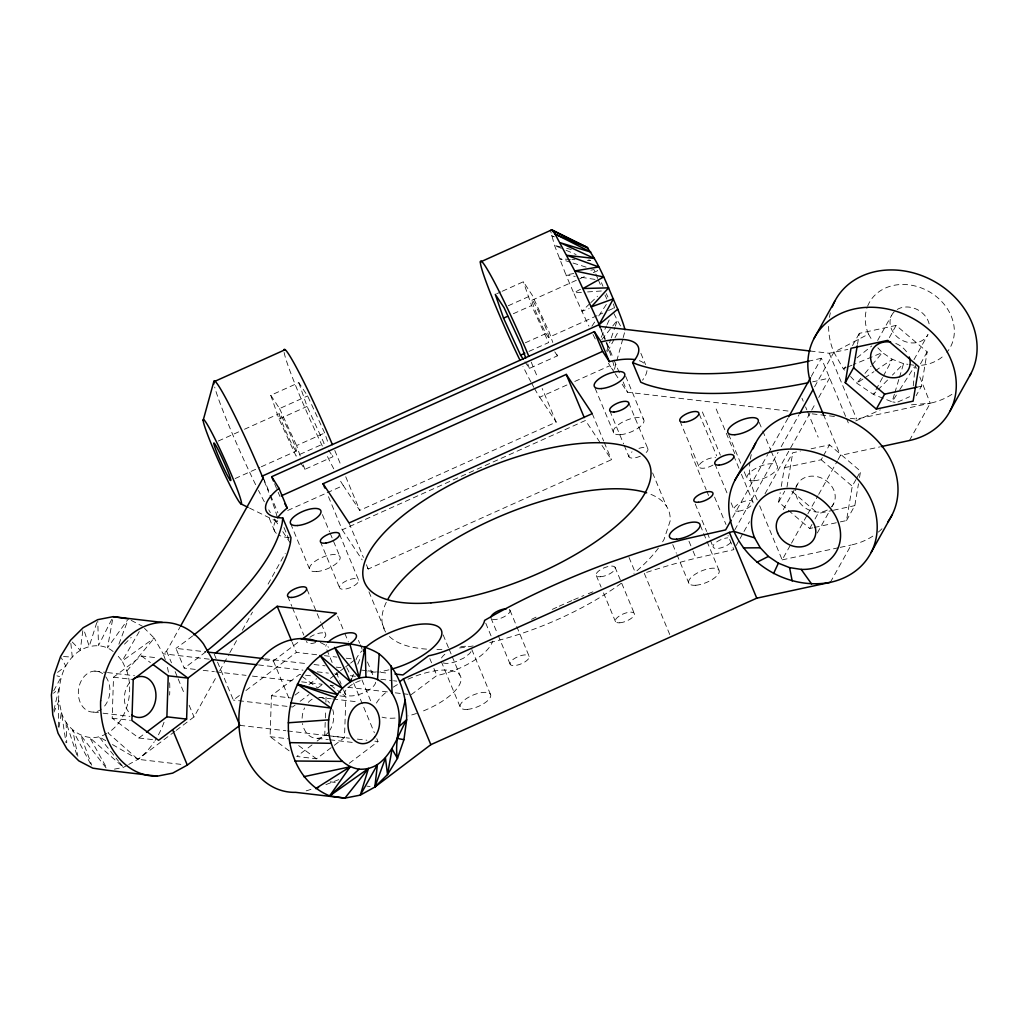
<?xml version="1.0" encoding="UTF-8"?>
<svg xmlns="http://www.w3.org/2000/svg" width="1028" height="1028" viewBox="0 0 1028 1028"><rect width="100%" height="100%" fill="white"/><g stroke="black" fill="none" stroke-linecap="round" stroke-linejoin="round"><path stroke-width="0.75" stroke-dasharray="5 3.75" d="M58.223 727.079C59.65 703.512 54.548 676.103 72.281 657.059C82.266 645.61 101.001 641.228 113.247 651.611M152.517 739.595L138.87 738.001L112.18 718.212L113.517 677.208L141.53 656.005L158.222 657.946M289.125 750.825L270.081 736.678L271.431 695.686L299.444 674.484L304.005 675.023M317.112 741.059L324.745 735.277L325.298 719.51M325.349 717.929L325.619 710.052M325.889 702.175L326.159 694.285M334.293 745.313L344.483 737.603L345.896 696.611L342.067 693.784M913.262 385.898L915.061 366.996M82.805 630.729L80.287 650.313L71.613 641.356M59.02 727.246L61.397 712.186L58.93 700.8L53.996 712.07M812.775 527.827L809.704 528.482L778.659 502.049L780.226 492.682M781.267 486.437L784.403 467.689L792.729 452.77L800.388 451.112M786.973 487.131L792.729 452.77M857.493 344.29L859.331 333.368L896.12 325.426L927.179 351.859L921.435 386.22L916.128 395.716M840.364 521.877L846.507 520.553L852.251 486.193L856.028 479.408M846.507 520.553L854.821 505.622L858.483 483.764M859.524 477.519L860.577 471.261L829.519 444.841L811.118 448.799M112.553 619.768L107.49 647.846L127.446 620.141M53.841 710.284L58.866 688.799L53.533 693.257M622.762 339.099L614.436 369.309A77.1 5.217 65.8 0 0 612.431 360.365M623.174 337.595L624.844 331.543M894.386 394.199L892.086 401.832L873.453 394.444L856.812 383.187L850.58 376.544M894.848 392.67L898.986 378.946M899.449 377.417L903.573 363.681L907.942 364.336M96.773 622.634L89.23 646.394L83.653 629.149M606.7 351.126L610.748 339.368M611.262 337.891L614.808 327.611M615.309 326.146L617.34 320.261L612.971 311.767M118.901 644.183L127.793 620.372M352.18 677.298L353.426 674.368M357.77 664.152L360.867 656.853M601.226 337.325L606.443 325.966M607.098 324.54L609.707 318.86M111.731 619.409L98.508 645.545L97.763 621.195M607.625 351.486L614.281 339.073M615.014 337.685L618.702 330.785M882.538 377.584L873.453 394.444L876.794 391.025M883.296 376.171L892.381 359.312L903.573 363.681L892.42 375.079M53.662 690.867L61.192 676.977L56.925 675.846M165.29 659.642A77.1 58.956 -83.3 0 0 163.105 653.769L166.6 651.122L179.861 627.35M176.173 730.42L193.996 716.927L216.612 676.385M219.722 670.796L229.09 654.014M229.861 652.626L237.661 638.645M242.338 630.254L252.477 612.084M268.077 584.122L285.219 553.372M732.668 517.328L767.698 454.53M768.469 453.13L787.936 418.255M811.285 376.389L821.398 358.245L845.8 416.854M734.737 529.998L778.093 452.269M781.203 446.705L799.077 414.657M814.6 386.824L833.875 352.27L868.493 334.1A46.26 38.499 29.2 0 1 867.118 307.513M736.215 545.444L739.325 539.867M740.109 538.466L743.218 532.889M744.002 531.489L749.451 521.723M765.012 493.813L810.938 411.47M811.722 410.082L815.615 403.104M818.725 397.515L829.622 377.983A326.441 124.401 -22.6 0 1 812.634 381.825M852.52 345.575L859.331 333.368M778.659 502.049L784.711 491.204M783.285 509.592L794.94 488.698M795.723 487.311L797.278 484.522M877.642 340.435L891.623 315.365M784.403 467.689L821.192 459.76L822.708 457.049M823.467 455.687L829.519 444.841M889.31 337.647L896.12 325.426M759.653 505.763L782.167 559.874L790.725 544.544M791.496 543.157L807.031 515.298M807.815 513.897L817.915 495.792M818.699 494.404L837.345 460.968M838.116 459.567L840.454 455.391L879.647 446.949M809.704 528.482L811.979 524.409M814.998 518.986L818.031 513.55L831.832 510.582M817.311 532.979L828.966 512.085M832.076 506.508L833.631 503.733M913.995 359.646L927.976 334.563A20.56 17.116 29.2 0 1 896.21 335.976A20.56 17.116 29.2 0 1 900.926 307.822A20.56 17.116 29.2 0 1 929.466 325.67M856.787 478.046L860.577 471.261M927.179 351.859L919.61 365.428A46.26 38.499 29.2 0 0 944.886 354.544M830.354 582.323L851.171 545.007A77.1 64.173 29.2 0 0 874.841 534.766M909.446 440.524L930.263 403.207A77.1 64.173 29.2 0 0 953.933 392.966M139.268 631.552L122.165 661.017L126.868 670.988A46.26 35.376 -83.3 0 1 107.979 732.861L137.97 759.319L182.547 764.549M896.377 395.086L892.086 401.832L895.067 402.282M899.796 389.689L914.355 366.765M591.91 326.236L595.315 321.083M598.733 315.917L608.113 301.744M601.843 339.587L617.34 320.261L620.925 326.647M126.868 670.988L154.226 638.092L144.524 628.352M860.899 378.291L856.812 383.187L863.391 378.767M864.985 373.395L871.114 366.058M872.142 364.824L882.358 352.591L875.239 345.074M877.912 389.895L887.961 379.64M124.491 644.145L131.198 637.411M589.725 303.735L581.912 311.227L588.928 326.107M590.83 302.656L597.525 296.231M845.787 366.816L843.307 368.795L845.389 371.005M856.915 357.885L871.744 345.973M57.581 672.415L65.779 666.144L61.333 657.791M411.149 694.684L436.849 675.512A45.309 17.258 -22.6 0 0 492.592 641.138M138.87 738.001L145.231 733.182M174.901 731.383L137.97 759.319L128.731 764.446M264.055 659.847L273.397 660.94L299.868 640.907M214.184 654.001L233.356 700.068L240.925 694.35M245.962 690.533L296.385 652.369L316.65 654.746M294.985 695.121L301.345 690.302M308.991 684.519L316.624 678.737M295.1 705.092L292.569 707.007L233.356 700.068M300.137 701.276L308.965 694.607M317.781 687.925L322.831 684.108M330.386 678.39L334.177 675.524M335.436 674.574L339.214 671.708M340.474 670.757L344.251 667.892M345.524 666.941L349.302 664.075M350.561 663.124L354.339 660.259M312.024 744.914L296.745 756.48L316.47 758.792L333.021 746.264M349.25 763.303L378.008 741.535L376.788 738.618M864.715 377.88L873.928 371.686M875.252 370.8L892.381 359.312L882.358 352.591L853.433 364.593M127.408 765.179L123.45 767.363L114.211 769.175M580.499 289.266L573.663 292.877L581.912 311.227L589.185 308.593M298.827 382.673L307.089 406.433L324.141 443.466L296.077 456.085L279.025 419.051L270.775 395.292L298.827 382.673L307.616 395.947L324.668 432.981L328.279 443.376M496.678 293.751L500.893 291.862M502.294 291.232L523.342 281.762L532.119 295.036L549.17 332.07L552.781 342.465M270.775 395.292L279.552 408.566L307.616 395.947M508.269 305.753L532.119 295.036M218.27 441.038L238.637 431.889M244.458 429.267L279.385 413.564M531.861 300.279L587.489 275.273M593.31 272.664L597.666 270.698A20.56 1.388 65.8 0 0 597.589 272.266M279.025 419.051L307.089 406.433M513.357 313.72L531.592 305.522L523.342 281.762M300.215 455.982L296.604 445.587L324.668 432.981M525.321 342.787L549.17 332.07M548.579 337.467A20.56 1.388 65.8 0 0 538.325 311.073A20.56 1.388 65.8 0 0 534.252 307.847A20.56 1.388 65.8 0 0 548.579 337.467L602.742 313.116M608.563 310.495L614.384 307.873M235.129 478.547L259.866 467.419M261.318 466.763L296.244 451.074M528.996 351.383L548.644 342.555L531.592 305.522M300.472 462.716L304.853 469.346L332.918 456.74L331.376 452.281M524.974 361.805L529.369 368.435L557.433 355.829L555.878 351.37M287.724 510.479L325.735 493.401M327.187 492.733L343.275 485.512L359.736 510.389L556.187 422.097L542.18 388.468M534.521 388.533A77.1 5.217 65.8 0 0 539.713 397.219L567.482 384.729M574.793 381.452L609.874 365.685A77.1 5.217 65.8 0 0 613.202 369.874M328.459 496.678L342.234 529.793L585.459 420.465L611.429 459.709L368.217 569.037L366.482 566.415M855.72 420.94L880.366 409.851M897.907 401.974L909.6 396.718M106.706 733.427C88.922 744.837 66.422 730.959 61.397 712.186L66.01 742.82M846.198 367.6L843.307 368.795L833.875 352.27A77.1 64.173 29.2 0 1 828.658 325.156M847.65 366.996L851.994 365.197M325.94 784.608L339.176 779.481M646.625 572.39A274.425 104.573 -22.6 0 1 696.02 558.178L733.876 549.633L728.004 535.524M810.167 351.023L829.275 353.259L847.83 349.404M916.835 387.209L921.435 386.22M850.297 418.319L856.658 419.064L930.263 403.207L919.263 375.593M833.361 510.248L854.821 505.622M814.304 527.492L838.835 522.198M782.167 559.874L838.63 547.706M840.197 547.371L851.171 545.007M573.778 273.487L566.004 274.99L554.516 245.422L550.52 230.452M590.882 270.184L593.991 269.58L595.212 272.536M911.463 404.814L930.263 403.207M581.411 292.35L573.663 292.877L566.004 274.99L575.23 276.403M587.605 291.926L603.115 290.873M63.518 656.571L72.281 657.059L70.688 641.768M570.334 259.442L559.476 258.812L571.478 262.551M571.889 259.531L574.986 259.711M587.399 260.431L590.496 260.598L587.618 259.39M113.517 677.208L131.713 679.328M112.18 718.212L130.389 720.32M622.171 384.254L627.44 392.221L788.219 411.046M812.094 413.847L835.97 416.648M324.437 655.658L336.901 657.11M346.256 658.216L352.488 658.935M195.281 669.408L184.166 668.097L175.942 648.36L206.101 651.893M264.838 658.768L307.693 663.792M314.041 664.538L325.156 665.836M336.272 667.133L341.026 667.699M361.663 670.115L366.431 670.667M368.011 670.86L379.126 672.158M380.707 672.351L388.648 673.276M209.262 659.179L163.105 653.769L154.226 638.092L122.165 661.017L116.498 654.245M258.503 664.936L302.977 670.153M317.267 671.824L328.382 673.122M334.73 673.867L337.916 674.24M355.392 676.295L350.612 675.73A77.1 58.956 -83.3 0 0 345.832 666.17M380.848 679.277L391.989 680.575M393.583 680.767L396.757 681.14M305.522 675.203L313.103 676.09M203.21 670.333L214.325 671.631M215.906 671.824L246.065 675.357M252.413 676.103L295.28 681.114M301.628 681.86L322.265 684.275M330.194 685.213L333.368 685.573M347.657 687.257L387.338 691.895M395.279 692.833L401.627 693.579M403.22 693.759L407.975 694.324M339.818 695.892L345.896 696.611M94.807 671.091L105.923 672.389M107.503 672.582L134.488 675.73M318.59 697.318L331.247 698.796M332.828 698.989L356.575 701.751M271.431 695.686L291.155 698.012M239.845 725.357L285.9 730.754M287.48 730.934L327.187 735.585M328.78 735.765L349.417 738.194M357.358 739.119L366.893 740.237M374.834 741.162L378.008 741.535M324.745 735.277L344.483 737.603M93.458 712.083L101.386 713.021M102.98 713.201L129.965 716.362M317.241 738.322L328.317 739.607M329.898 739.8L353.645 742.563M270.081 736.678L288.29 738.824M330.258 781.845L336.631 782.591M366.867 786.137L370.054 786.51M909.394 364.554L913.751 365.197M581.385 277.329L596.754 279.667M560.607 246.913L554.516 245.422L564.59 249.675M566.711 248.391L571.285 249.508M572.981 263.027L586.487 267.241M554.413 236.851L551.458 235.746L554.272 237.121M566.03 250.279L576.104 254.533M249.47 508.05L276.442 521.247M131.16 620.347L142.365 626.193M105.755 740.674L99.035 736.793L118.567 761.247M112.463 744.555L137.97 759.319A77.1 58.956 -83.3 0 0 154.277 741.779M330.618 685.29L340.795 692.833M301.988 676.373L317.254 687.693M298.698 745.596L316.47 758.792M141.53 656.005L150.422 662.61M821.192 459.76L852.251 486.193M791.753 491.191L818.031 513.55M119.544 762.48L123.45 767.363L89.757 737.629L107.285 769.021M106.09 767.877L80.775 735.341L91.723 765.179M614.269 372.316L608.383 363.205M615.142 373.639L618.65 378.946M554.786 351.846L557.433 355.829M539.713 397.219L556.187 422.097M328.523 450.097L332.918 456.74M342.234 529.793L362.152 559.874M274.874 519.705L279.256 526.336M282.777 531.643L290.68 543.581M868.493 334.1L872.785 341.527M90.58 763.92L72.705 730.06L77.884 756.222M593.027 334.486L596.548 341.592M604.991 294.946L606.867 299.019M279.552 408.566L296.604 445.587M598.296 279.912L601.303 286.761M829.275 353.259L856.658 419.064M846.404 418.293L848.794 424.05M823.402 414.451L840.454 455.391M802.007 398.299L803.202 401.177M805.605 406.934L806.8 409.812M807.404 411.251L818.185 437.17M759.178 422.341L762.172 429.537M762.776 430.989L770.563 449.699M771.167 451.138L777.155 465.53M757.212 499.916L754.783 494.07A77.1 64.173 29.2 0 1 749.9 462.24M728.646 434.356L741.227 464.592M744.233 471.788L747.227 478.984M716.182 408.99L734.763 453.618M733.632 455.571L739.029 468.524M741.432 474.281L752.817 501.638M702.394 411.971L720.371 455.16M699.297 414.13L716.67 455.879M714.935 463.988L727.516 494.211M731.114 502.846L734.108 510.042M714.576 497.089L725.986 524.511M679.945 421.043L699.13 467.11M691.214 453.772L706.197 489.765M706.789 491.204L708.588 495.522M640.868 353.324L645.571 364.606M695.262 504.054L706.686 531.476M707.277 532.928L709.68 538.698M710.284 540.137L713.291 547.359M595.829 274.001L597.679 278.434M700.299 525.385L718.88 570.013M625.654 376.222L643.631 419.411M600.044 326.416L613.446 358.592M614.05 360.044L620.745 376.132M623.186 381.979L627.44 392.221M688.978 541.255L692.499 549.723M693.09 551.124L696.02 558.178M628.648 402.578L647.82 448.632M652.6 472.931L666.388 506.033M672.762 544.596L676.36 553.231M676.964 554.67L688.94 583.467M609.81 410.789L623.598 443.89M624.189 445.33L628.982 456.843M595.109 388.25L613.69 432.865M592.256 413.641L603.642 440.999M604.246 442.438L611.429 459.709M644.286 573.341L669.845 634.751M629.007 557.433L634.867 571.542M531.232 362.139L537.927 378.227M615.04 567.225L634.212 613.279M596.33 575.629L601.123 587.142M603.526 592.899L615.502 621.696M509.991 610.311L529.163 656.365A10.28 3.919 -22.6 0 1 516.005 665.386A10.28 3.919 -22.6 0 1 513.756 658.961A10.28 3.919 -22.6 0 1 529.163 656.365M490.947 618.046L497.539 633.878M498.143 635.317L510.119 664.114M485.769 623.212L491.05 635.895M471.801 649.529L490.382 694.157M443.158 634.906L448.555 647.871M449.159 649.31L451.549 655.067M452.153 656.506L459.94 675.216M441.269 661.544L460.441 707.611M429.807 658.588L431.567 662.816M433.906 668.457L436.849 675.512M334.781 450.431L341.476 466.519M345.742 476.761L359.736 510.389M349.045 522.969L363.424 557.51M366.418 564.706L368.217 569.037M368.975 591.871L385.744 632.181A154.187 58.763 -22.6 0 1 386.515 601.804M339.484 534.149L358.669 580.203A10.28 3.919 -22.6 0 1 345.061 589.108A10.28 3.919 -22.6 0 1 343.558 582.413A10.28 3.919 -22.6 0 1 358.669 580.203M322.419 514.604L329.602 531.874M330.206 533.314L339.793 556.341M320.351 541.55L339.523 587.618M358.464 640.367L359.659 643.245M360.263 644.684L362.653 650.441M367.459 661.955L373.447 676.347M337.621 616.119L344.213 631.95M344.817 633.389L348.415 642.037M361.972 679.945L370.954 701.546M274.617 483.764L277.56 490.819M278.138 492.232L279.899 496.46M290.68 523.74L309.865 569.808M353.658 683.042L374.359 732.758M263.284 477.776L269.991 493.864M270.595 495.329L277.894 512.882M283.985 527.505L288.855 539.199M307.089 589.455L320.877 622.57M321.468 624.009L325.67 634.083M332.121 662.456L326.133 648.051A16.448 6.271 -22.6 0 1 326.377 644.505M336.323 672.53L341.116 684.044M343.506 689.801L345.305 694.118M269.349 518.42L274.63 531.116M287.66 596.227L291.862 606.302M292.453 607.741L303.838 635.098M292.196 642.294L296.385 652.369M273.397 660.94L288.984 698.372M166.6 651.122L171.47 662.816M175.133 671.592L177.561 677.439M178.165 678.904L184.873 694.992M189.126 705.221L193.996 716.927M915.203 365.415L916.359 368.332M527.814 363.989L529.369 368.435M303.311 464.9L304.853 469.346M76.843 754.899L66.1 722.17L66.743 742.64M821.398 358.245A326.441 124.401 -22.6 0 1 809.023 361.085M320.222 642.513A77.1 58.956 -83.3 0 1 328.574 647.216M310.957 789.337A77.1 58.956 -83.3 0 1 303.299 791.483M167.448 667.39A77.1 58.956 -83.3 0 1 168.399 672.158M169.633 682.746A77.1 58.956 -83.3 0 1 169.62 695.069M164.03 722.247A77.1 58.956 -83.3 0 1 155.138 740.456M533.84 387.325A77.1 5.217 65.8 0 1 531.694 383.38M530.949 381.979A77.1 5.217 65.8 0 1 522.944 366.302M343.275 485.512A77.1 5.217 65.8 0 1 339.728 479.729M333.74 468.819A77.1 5.217 65.8 0 1 326.506 454.594M322.355 446.062A77.1 5.217 65.8 0 1 284.113 352.36M881.998 528.752A77.1 64.173 29.2 0 1 876.126 533.828M750.324 459.169A77.1 64.173 29.2 0 1 751.275 454.646M829.416 317.382A77.1 64.173 29.2 0 1 830.367 312.846M269.966 495.547A77.1 5.217 65.8 0 1 274.129 518.523M270.351 512.599A77.1 5.217 65.8 0 1 268.758 509.849M264.35 501.805A77.1 5.217 65.8 0 1 258.478 490.42M255.625 484.663A77.1 5.217 65.8 0 1 214.698 387.119M264.093 480.731A77.1 5.217 65.8 0 1 268.719 492.309M600.853 329.371A77.1 5.217 65.8 0 1 604.952 339.574M606.109 342.568A77.1 5.217 65.8 0 1 611.994 358.965M895.786 343.455A20.56 17.116 29.2 0 1 908.264 354.686M827.27 510.042A20.56 17.116 29.2 0 1 805.297 507.948A20.56 17.116 29.2 0 1 795.865 488.788M796.186 487.311A20.56 17.116 29.2 0 1 824.083 479.344A20.56 17.116 29.2 0 1 830.971 507.331M319.952 697.37A20.56 15.728 -83.3 0 1 329.551 703.036M332.764 709.603A20.56 15.728 -83.3 0 1 330.027 729.983M328.6 732.026A20.56 15.728 -83.3 0 1 302.476 723.519M302.116 718.225A20.56 15.728 -83.3 0 1 304.571 707.919M308.272 702.381A20.56 15.728 -83.3 0 1 313.142 698.693M101.438 709.14A20.56 15.716 -83.3 0 1 78.346 691.998A20.56 15.716 -83.3 0 1 102.607 673.636M105.768 676.81A20.56 15.716 -83.3 0 1 102.633 708.151M613.318 303.89A20.56 1.388 65.8 0 1 613.163 306.909M607.921 297.079A20.56 1.388 65.8 0 1 606.263 293.597M602.986 286.285A20.56 1.388 65.8 0 1 601.47 282.726M128.526 711.749A20.56 15.716 -83.3 0 1 132.856 679.418M867.632 306.151A46.26 38.499 29.2 0 1 929.518 291.875A46.26 38.499 29.2 0 1 946.827 352.411M192.634 635.921A326.441 124.401 -22.6 0 1 175.942 648.36M646.959 370.645A53.289 20.303 -22.6 0 1 642.526 380.18M639.326 360.687A53.289 20.303 -22.6 0 1 645.366 364.644M531.566 619.344A326.441 124.401 -22.6 0 1 538.415 615.978M552.254 609.398A326.441 124.401 -22.6 0 1 557.844 606.841M559.245 606.199A326.441 124.401 -22.6 0 1 572.236 600.455M573.688 599.825A326.441 124.401 -22.6 0 1 583.878 595.508M588.26 593.709A326.441 124.401 -22.6 0 1 595.585 590.753M205.741 651.803A326.441 124.401 -22.6 0 1 184.166 668.097M289.356 537.631A52.454 19.982 -22.6 0 1 278.845 535.125M276.314 533.326A52.454 19.982 -22.6 0 1 276.776 518.986M407.962 679.212A46.26 17.63 -22.6 0 1 460.608 676.501A46.26 17.63 -22.6 0 1 420.735 711.954M416.494 713.458A46.26 17.63 -22.6 0 1 408.077 715.899M395.073 718.071A46.26 17.63 -22.6 0 1 382.082 717.146M376.441 703.062A46.26 17.63 -22.6 0 1 386.901 691.703M393.274 687.154A46.26 17.63 -22.6 0 1 397.399 684.609M388.905 669.832A46.26 17.63 -22.6 0 1 380.142 671.541M375.888 672.004A46.26 17.63 -22.6 0 1 367.15 671.926M355.996 659.835A46.26 17.63 -22.6 0 1 361.92 650.891M662.636 541.807A154.187 58.763 -22.6 0 0 664.062 539.366L670.127 521.067A154.187 58.763 -22.6 0 0 648.038 493.286M658.395 548.091A154.187 58.763 -22.6 0 1 633.929 573.354M621.143 583.351A154.187 58.763 -22.6 0 1 488.942 642.731M473.137 645.944A154.187 58.763 -22.6 0 1 457.524 648.193M441.924 649.349A154.187 58.763 -22.6 0 1 434.034 649.426M426.581 649.118A154.187 58.763 -22.6 0 1 388.443 635.548M309.878 637.257A10.28 3.919 -22.6 0 1 322.548 632.837A10.28 3.919 -22.6 0 1 324.27 637.72M315.673 642.577A10.28 3.919 -22.6 0 1 306.665 641.266M509.335 609.476A10.28 3.919 -22.6 0 1 504.183 616.749A10.28 3.919 -22.6 0 1 491.602 618.869M712.969 465.08A10.28 3.919 -22.6 0 1 700.415 468.01A10.28 3.919 -22.6 0 1 702.612 461.662A10.28 3.919 -22.6 0 1 715.552 457.64M638.979 448.362A10.28 3.919 -22.6 0 1 647.486 448.221A10.28 3.919 -22.6 0 1 644.774 453.669M640.315 456.188A10.28 3.919 -22.6 0 1 629.804 457.601A10.28 3.919 -22.6 0 1 632.027 451.819M375.644 682.271A16.448 6.271 -22.6 0 1 358.9 694.542A16.448 6.271 -22.6 0 1 345.074 691.69A16.448 6.271 -22.6 0 1 363.424 679.739M730.818 542.527A10.28 3.919 -22.6 0 1 717.583 548.477A10.28 3.919 -22.6 0 1 714.473 543.786A10.28 3.919 -22.6 0 1 727.708 537.837M470.952 651.649A16.448 6.271 -22.6 0 1 469.308 653.808L463.512 658.203L455.764 661.685A16.448 6.271 -22.6 0 1 442.695 662.687M441.526 657.984A16.448 6.271 -22.6 0 1 445.715 653.577M460.672 646.856A16.448 6.271 -22.6 0 1 467.444 646.342M295.627 450.585L294.483 448.851A20.56 1.388 65.8 0 1 283.111 424.924A20.56 1.388 65.8 0 1 280.323 414.502A20.56 1.388 65.8 0 1 291.22 436.604L293.121 441.192A20.56 1.388 65.8 0 1 295.627 450.585M620.565 434.651A16.448 6.271 -22.6 0 0 644.029 421.017A16.448 6.271 -22.6 0 0 621.387 422.752A16.448 6.271 -22.6 0 0 620.565 434.651M619.794 622.801A10.28 3.919 -22.6 0 0 634.456 614.281A10.28 3.919 -22.6 0 0 620.321 615.374A10.28 3.919 -22.6 0 0 619.794 622.801M600.622 576.747A10.28 3.919 -22.6 0 0 615.284 568.227A10.28 3.919 -22.6 0 0 601.136 569.306A10.28 3.919 -22.6 0 0 600.622 576.747M316.727 571.581A16.448 6.271 -22.6 0 0 340.191 557.947A16.448 6.271 -22.6 0 0 317.562 559.695A16.448 6.271 -22.6 0 0 316.727 571.581M467.316 709.384A16.448 6.271 -22.6 0 0 490.78 695.75A16.448 6.271 -22.6 0 0 468.151 697.498A16.448 6.271 -22.6 0 0 467.316 709.384M738.4 511.16A10.28 3.919 -22.6 0 0 753.061 502.641A10.28 3.919 -22.6 0 0 738.914 503.72A10.28 3.919 -22.6 0 0 738.4 511.16M695.815 585.253A16.448 6.271 -22.6 0 0 719.279 571.619A16.448 6.271 -22.6 0 0 696.65 573.354A16.448 6.271 -22.6 0 0 695.815 585.253M754.089 480.77A16.448 6.271 -22.6 0 0 777.553 467.136A16.448 6.271 -22.6 0 0 754.925 468.871A16.448 6.271 -22.6 0 0 754.089 480.77"/><path stroke-width="1.5" d="M315.866 640.842A77.1 58.956 -83.3 0 0 239.742 706.956A77.1 58.956 -83.3 0 0 295.55 792.344L344.894 798.126L360.301 795.119L374.834 787.062L387.53 774.547L397.463 758.381C393.865 739.762 403.439 721.322 396.705 703.049C393.236 693.257 386.952 684.391 377.533 679.598C357.024 670.577 336.246 688.76 331.132 708.086C323.46 731.088 331.967 764.896 359.157 769.201C387.235 770.666 395.729 739.273 406.638 719.741C406.959 695.288 398.864 669.639 379.229 653.936C356.022 639.108 326.544 644.402 300.626 638.619M146.503 732.219L166.896 716.812L168.219 675.807L152.966 664.499M168.219 675.807L187.931 678.095L161.255 658.305L133.229 679.495L131.905 720.5L158.582 740.288L186.608 719.099L187.931 678.095L212.449 659.552L256.91 664.756M377.533 679.598L379.229 653.936M634.803 359.607A53.289 20.303 -22.6 0 0 609.321 361.625L601.11 341.887L594.415 331.659L271.688 476.709L278.974 488.3A52.454 19.982 -22.6 0 0 282.777 517.958L282.25 522.866A326.441 124.401 -22.6 0 1 193.868 634.957M399.943 681.513L403.464 678.865L729.366 532.375L733.966 531.386A77.1 64.173 29.2 0 1 775.575 450.701A77.1 64.173 29.2 0 1 871.962 501.638A77.1 64.173 29.2 0 1 830.354 582.323L756.762 598.18L430.848 744.67L374.834 787.062L377.417 764.691L360.301 795.119L368.435 768.494L329.667 795.903C264.916 769.072 279.706 652.382 349.97 644.402L359.299 677.876L365.21 646.625L363.347 651.007M100.693 700.813L103.301 680.857A77.1 58.956 -83.3 0 1 203.454 643.862L212.449 659.552L239.845 725.357L187.314 765.102L172.665 773.133L157.335 776.153L108.043 770.383L92.816 768.16L78.796 760.848L66.936 748.949L58.056 733.272L52.762 714.884L51.4 695.044L54.073 675.088L60.601 656.404L70.534 640.238L83.191 627.71L97.711 619.666L113.119 616.659L162.347 622.415M374.834 787.062L385.461 758.073L387.53 774.547L392.053 749.065L397.463 758.381L403.94 739.685L406.638 719.741L399.147 726.5L405.263 699.901M845.26 382.647L851.004 348.286L887.794 340.358L918.852 366.79L913.108 401.151L876.306 409.08L845.26 382.647L853.587 367.716L857.236 345.858M203.158 420.375L213.76 381.812L285.154 349.7M290.924 702.844L331.132 708.086L297.452 684.147L337.621 694.658L307.385 667.982L342.273 688.297L320.042 655.453L350.33 681.68L351.563 678.75M773.544 573.56L778.376 563.177L768.391 556.418L760.296 547.783L754.629 537.875L733.966 531.386C749.887 567.507 791.483 589.789 830.354 582.323M180.645 625.962L263.284 477.776L262.191 476.118L598.951 324.758L617.738 309.145C608.229 288.277 600.622 265.584 586.885 247.183L551.753 229.874L480.359 261.986M734.802 480.5L755.619 443.184M813.893 338.7L834.71 301.384M731.114 520.117L725.665 529.883L687.809 538.441A274.425 104.573 -22.6 0 0 628.416 556.032L609.476 562.56A326.441 124.401 -22.6 0 0 496.563 613.562L484.599 620.385A45.309 17.258 -22.6 0 1 428.625 655.774L402.937 674.946L394.996 674.021M788.707 416.854L810.501 377.777M799.848 413.269L813.058 389.586A77.1 64.173 29.2 0 1 854.666 308.914A77.1 64.173 29.2 0 1 951.054 359.851A77.1 64.173 29.2 0 1 909.446 440.524L881.214 446.602M876.306 409.08L884.633 394.148L916.835 387.209M871.114 552.524L891.931 515.208M950.206 410.737L971.023 373.421M368.435 768.494L344.894 798.126L329.667 795.903L350.201 766.772L303.8 776.693M329.667 795.903L359.157 769.201M215.443 653.05L277.213 606.302L336.426 613.241L302.399 639.005M350.201 766.772L315.647 788.592L318.59 787.448M756.904 562.29L768.391 556.418M550.52 230.452L551.753 229.874L588.247 248.223L555.081 234.076L551.753 229.874M523.213 359.145L520.579 355.174L503.54 318.14L507.742 316.251M520.579 355.174L524.794 353.272M281.364 495.804L602.626 351.396L609.321 361.625M323.062 483.725L566.274 374.41L592.256 413.641L349.045 522.969L323.062 483.725L324.861 488.043M288.251 722.787L328.69 719.883M743.411 547.911L760.296 547.783M294.92 761.016L342.183 761.375M289.613 742.627L331.029 743.321M166.896 716.812L186.608 719.099M810.167 351.023L600.044 326.416L574.755 270.942L555.081 234.076L590.804 252.078L560.286 242.749L594.39 258.465L566.993 255.329L598.759 266.959L574.755 270.942L603.616 276.982L583.043 288.521L608.615 287.853L591.306 306.871L613.433 298.827L598.951 324.758A77.1 5.217 65.8 0 1 600.223 327.842M207.695 652.073L263.245 658.588M113.119 616.659L128.346 618.882M335.578 697.549L297.452 684.147M778.376 563.177L789.555 567.61L801.185 569.396L811.567 583.93M396.718 738.297L403.94 739.685M601.11 341.887A53.289 20.303 -22.6 0 1 632.606 362.511L637.321 364.477A326.441 124.401 -22.6 0 0 809.023 361.085M567.97 238.483L586.885 247.183M240.95 503.887A46.26 3.135 65.8 0 0 217.011 442.978A46.26 3.135 65.8 0 0 209.031 438.403A46.26 3.135 65.8 0 0 240.95 503.887L248.044 507.357M853.587 367.716L884.633 394.148M359.299 677.876L334.575 647.409L350.33 681.68M284.923 503.887L287.197 508.038A52.454 19.982 -22.6 0 0 277.586 517.804M813.058 389.586L823.402 414.451M729.366 532.375L756.762 598.18M632.606 362.511L640.829 382.262L645.533 384.215A326.441 124.401 -22.6 0 0 808.047 382.776M594.415 331.659L602.626 351.396M566.274 374.41L584.251 417.586M403.464 678.865L430.848 744.67M278.974 488.3L287.197 508.038M271.688 476.709L273.448 480.95M282.777 517.958L291.001 537.695L290.461 542.604A326.441 124.401 -22.6 0 1 207.026 650.788M277.213 606.302L291.592 640.855M172.588 729.687L187.314 765.102M525.745 358.04L521.106 344.676L504.067 307.655L495.278 294.381L503.54 318.14M789.555 567.61L792.19 580.936M391.077 665.836L392.092 692.988M365.21 646.625L365.942 677.375M157.271 776.153A77.1 58.956 -83.3 0 1 100.628 700.8M520.039 360.353A77.1 5.217 65.8 0 1 480.706 261.086A77.1 5.217 65.8 0 1 528.79 356.292M283.921 350.278A77.1 5.217 65.8 0 1 332.352 444.584M753.139 448.748A77.1 64.173 29.2 0 1 854.011 422.585A77.1 64.173 29.2 0 1 887.961 521.723M832.23 306.961A77.1 64.173 29.2 0 1 930.648 279.513A77.1 64.173 29.2 0 1 969.558 376.081M213.952 383.894A77.1 5.217 65.8 0 1 229.077 404.454A77.1 5.217 65.8 0 1 263.464 479.202M909.215 356.973A20.56 17.116 29.2 0 1 894.386 377.764A20.56 17.116 29.2 0 1 870.665 358.695A20.56 17.116 29.2 0 1 890.672 342.067M132.856 679.418A20.56 15.716 -83.3 0 1 155.948 696.573A20.56 15.716 -83.3 0 1 131.687 714.923M617.738 309.145A46.26 3.135 65.8 0 1 624.908 329.718M754.629 537.875A46.26 38.499 29.2 0 1 783.259 488.84A46.26 38.499 29.2 0 1 839.645 527.017A46.26 38.499 29.2 0 1 801.185 569.396M365.197 647.743A46.26 17.63 -22.6 0 1 439.11 627.363A46.26 17.63 -22.6 0 1 391.694 669.1M388.07 598.849A154.187 58.763 -22.6 0 1 505.493 514.039A154.187 58.763 -22.6 0 1 646.676 492.823M490.934 616.954A10.28 3.919 -22.6 0 1 506.29 608.82M328.035 642.333A16.448 6.271 -22.6 0 1 352.308 632.85A16.448 6.271 -22.6 0 1 348.363 644.71M230.143 480.012L229 478.29A20.56 1.388 65.8 0 1 217.628 454.363A20.56 1.388 65.8 0 1 214.839 443.929A20.56 1.388 65.8 0 1 225.736 466.044L227.638 470.618A20.56 1.388 65.8 0 1 230.143 480.012M777.631 532.915A20.56 17.116 29.2 0 0 811.555 542.167A20.56 17.116 29.2 0 0 798.897 511.764A20.56 17.116 29.2 0 0 777.631 532.915M374.5 737.384A20.56 15.728 -83.3 0 0 368.551 703.28A20.56 15.728 -83.3 0 0 348.389 728.878A20.56 15.728 -83.3 0 0 374.5 737.384M430.963 602.832A154.187 58.763 -22.6 0 0 650.955 475A154.187 58.763 -22.6 0 0 438.75 491.307A154.187 58.763 -22.6 0 0 430.963 602.832M601.38 388.584A16.448 6.271 -22.6 0 0 624.844 374.95A16.448 6.271 -22.6 0 0 602.215 376.685A16.448 6.271 -22.6 0 0 601.38 388.584M325.889 543.054A10.28 3.919 -22.6 0 0 339.484 534.149A10.28 3.919 -22.6 0 0 324.373 536.346A10.28 3.919 -22.6 0 0 325.889 543.054M291.785 597.461A10.28 3.919 -22.6 0 0 306.665 589.044A10.28 3.919 -22.6 0 0 292.787 589.866A10.28 3.919 -22.6 0 0 291.785 597.461M684.198 422.187A10.28 3.919 -22.6 0 0 698.924 413.693A10.28 3.919 -22.6 0 0 684.841 414.708A10.28 3.919 -22.6 0 0 684.198 422.187M613.922 412.01A10.28 3.919 -22.6 0 0 628.815 403.606A10.28 3.919 -22.6 0 0 614.937 404.415A10.28 3.919 -22.6 0 0 613.922 412.01M297.555 525.526A16.448 6.271 -22.6 0 0 321.019 511.88A16.448 6.271 -22.6 0 0 298.377 513.627A16.448 6.271 -22.6 0 0 297.555 525.526M719.227 465.093A10.28 3.919 -22.6 0 0 733.889 456.573A10.28 3.919 -22.6 0 0 719.741 457.666A10.28 3.919 -22.6 0 0 719.227 465.093M676.642 539.186A16.448 6.271 -22.6 0 0 700.107 525.552A16.448 6.271 -22.6 0 0 677.465 527.287A16.448 6.271 -22.6 0 0 676.642 539.186M734.917 434.703A16.448 6.271 -22.6 0 0 758.381 421.069A16.448 6.271 -22.6 0 0 735.752 422.804A16.448 6.271 -22.6 0 0 734.917 434.703M698.359 502.281A10.28 3.919 -22.6 0 0 713.021 493.761A10.28 3.919 -22.6 0 0 698.873 494.841A10.28 3.919 -22.6 0 0 698.359 502.281"/></g></svg>
